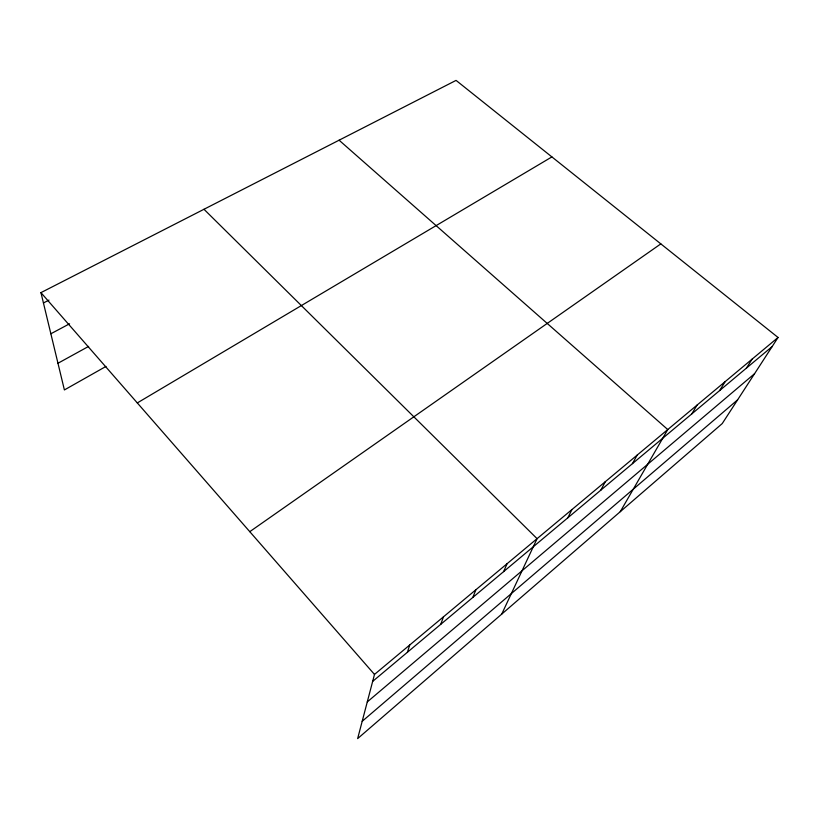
<?xml version="1.0" encoding="UTF-8"?>
<svg xmlns="http://www.w3.org/2000/svg" width="819" height="819" viewBox="0 0 819 819"><rect width="100%" height="100%" fill="white"/><g stroke="black" fill="none" stroke-linecap="round" stroke-linejoin="round"><path stroke-width="1.23" d="M778.05 337.469L374.488 674.426L357.647 738.605L722.235 423.577L778.05 337.469L456.06 80.395L40.95 292.629L64.394 389.936L105.989 366.421M407.401 652.272L409.695 645.034M440.755 624.313L443.468 616.83M472.809 597.45L475.911 589.741M503.624 571.621L507.084 563.707M501.73 614.107L537.08 538.667L203.982 209.275M567.813 517.823L571.969 509.541M600.829 490.151L605.313 481.695M632.432 463.656L637.213 455.057M620.259 511.691L667.761 429.555L339.097 140.203M691.758 413.933L697.051 405.098M719.635 390.571L725.143 381.634M746.416 368.12L752.129 359.111M362.182 721.314L737.622 399.836M367.27 701.934L754.565 373.699M372.665 681.388L772.163 346.539M249.775 531.674L660.831 243.878M137.305 402.928L551.904 156.91M57.965 363.267L88.626 346.396M50.86 333.773L69.584 323.781M43.438 302.969L48.986 300.102M40.95 292.629L374.488 674.426"/></g></svg>
